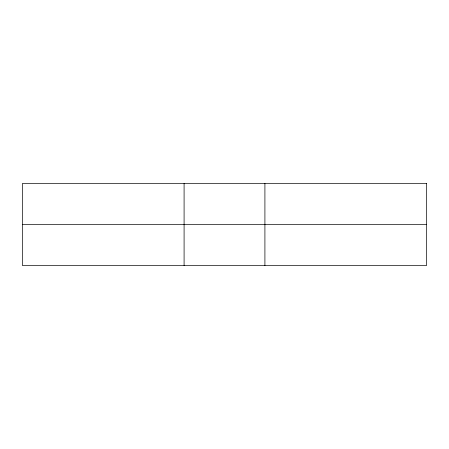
<?xml version="1.0" encoding="UTF-8"?>
<svg xmlns="http://www.w3.org/2000/svg" width="449" height="449" viewBox="0 0 449 449"><rect width="100%" height="100%" fill="white"/><g stroke="black" fill="none" stroke-linecap="round" stroke-linejoin="round"><path stroke-width="0.67" d="M22.45 224.5L426.55 224.5M264.91 183.445L264.91 265.555M184.09 183.445L184.09 265.555M426.55 183.445L22.45 183.445L22.45 265.555L426.55 265.555L426.55 183.445"/></g></svg>
